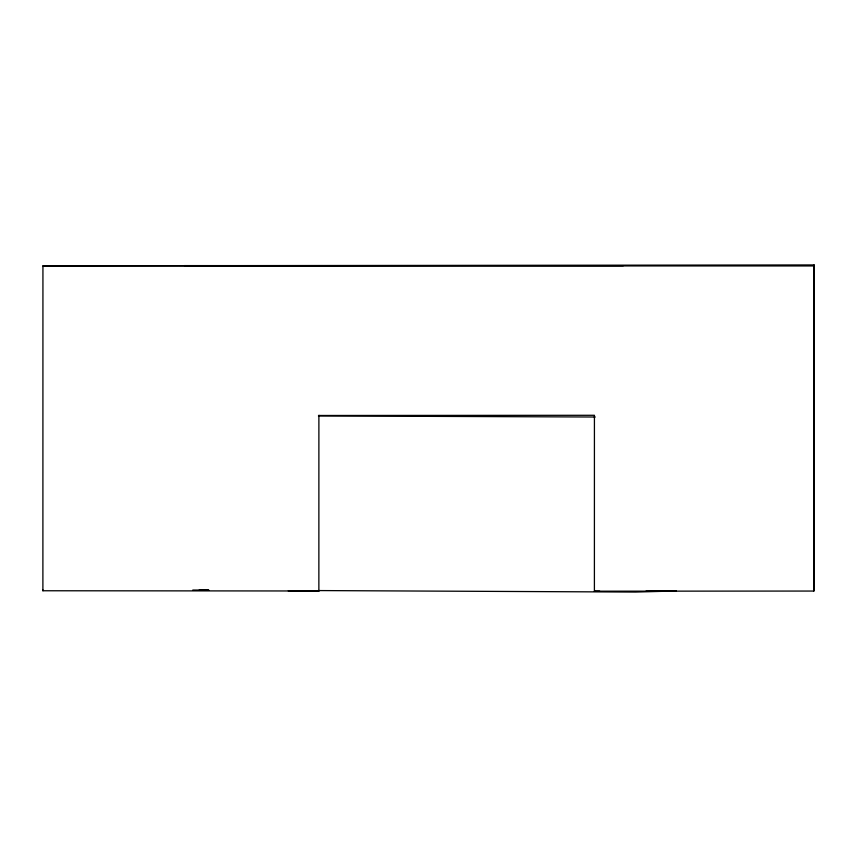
<?xml version="1.0" encoding="UTF-8"?>
<svg xmlns="http://www.w3.org/2000/svg" width="857" height="857" viewBox="0 0 857 857"><rect width="100%" height="100%" fill="white"/><g stroke="black" fill="none" stroke-linecap="round" stroke-linejoin="round"><path stroke-width="1.29" d="M288.273 590.902L318.911 590.987L42.893 590.762L42.936 265.884L813.85 265.949L814.15 264.942L42.936 265.884M599.686 591.191L594.404 591.191L813.85 591.051L813.85 265.949M814.15 264.942L813.85 591.051M318.847 415.484L594.426 415.281L594.404 591.191M184.319 265.606L623.36 265.681M645.964 591.18L676.409 590.966L635.605 592.058L318.568 590.569M318.418 415.924L595.219 417.016M192.782 590.044L208.84 590.109M199.167 590.055L208.476 590.141M42.85 589.787L42.893 590.762M318.89 415.281L318.868 591.191"/></g></svg>
